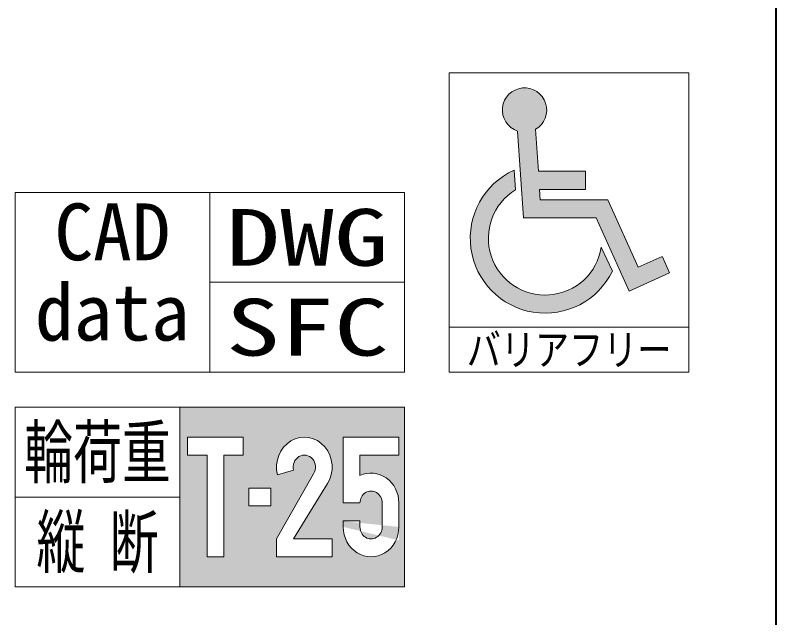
# Model space of a CAD drawing. Units: millimetres at full size; details may follow other scales. Extents: x -5959 to -1759, y 1019 to 6959.
# Drawn here: x -2467 to -1959, y 3116 to 3518 of the extents above; entities that cross this region are included whole.
import ezdxf
from ezdxf.enums import TextEntityAlignment as Align

# ---------------------------------------------------------------- set-up
doc = ezdxf.new("R2010")
doc.units = ezdxf.units.MM
doc.header["$LTSCALE"] = 10
doc.layers.add('0_2', color=7, linetype='Continuous', lineweight=13)
doc.layers.add('図枠', color=7, linetype='Continuous', lineweight=5)
doc.styles.add('ＭＳ ゴシック', font='')
doc.styles.get('ＭＳ ゴシック').set_extended_font_data('MS Gothic')

msp = doc.modelspace()

# ---------------------------------------------------------------- hatches: boundary and pattern name
at = {"layer": '0_2'}
for points in [[(-2057.39, 3334.1), (-2030.27, 3346.32), (-2035.24, 3357.34), (-2051.34, 3350.08), (-2071.62, 3395.08), (-2116.67, 3395.08), (-2117.13, 3402.06), (-2086.49, 3402.06), (-2086.49, 3414.14), (-2117.94, 3414.14), (-2119.82, 3442.28, 0.8089), (-2128.65, 3469.83, 0.8089), (-2131.85, 3441.07), (-2127.97, 3382.99), (-2079.43, 3382.99)], [(-2068.39, 3347.52), (-2075.93, 3363.42, -0.5467), (-2134.46, 3337.83, -0.5467), (-2133.3, 3401.71), (-2134.2, 3414.91, 0.51922), (-2149.2, 3334.43, 0.51922)]]:
    msp.add_hatch(color=256, dxfattribs=at).paths.add_polyline_path(points)
h = msp.add_hatch(color=256, dxfattribs=at)
h.paths.add_polyline_path([(-2357.42, 3256.54), (-2357.42, 3136.54), (-2207.42, 3136.54), (-2207.42, 3256.54)])
h.paths.add_polyline_path([(-2315.13, 3236.54), (-2315.13, 3224.54), (-2328.13, 3224.54), (-2328.13, 3156.54), (-2339.27, 3156.54), (-2339.27, 3224.54), (-2352.27, 3224.54), (-2352.27, 3236.54)], flags=16)
edge = h.paths.add_edge_path(flags=16)
edge.add_ellipse((-2274.27, 3216.54), major_axis=(0, 20), ratio=0.928571, start_angle=-125.4564, end_angle=106.0961, ccw=False)
edge.add_line((-2258.78, 3205.51), (-2281.48, 3168.54))
edge.add_line((-2281.48, 3168.54), (-2255.7, 3168.54))
edge.add_line((-2255.7, 3168.54), (-2255.7, 3156.54))
edge.add_line((-2255.7, 3156.54), (-2292.84, 3156.54))
edge.add_line((-2292.84, 3156.54), (-2292.84, 3168.54))
edge.add_line((-2292.84, 3168.54), (-2268.08, 3212.13))
edge.add_ellipse((-2274.27, 3216.54), major_axis=(0, 8), ratio=0.928571, start_angle=-125.4564, end_angle=106.0961)
edge.add_line((-2281.45, 3214.47), (-2292.21, 3211.37))
h.paths.add_polyline_path([(-2296.56, 3202.54), (-2296.56, 3190.54), (-2311.42, 3190.54), (-2311.42, 3202.54)], flags=16)
edge = h.paths.add_edge_path(flags=16)
edge.add_line((-2248.27, 3236.54), (-2211.13, 3236.54))
edge.add_line((-2211.13, 3236.54), (-2211.13, 3224.54))
edge.add_line((-2211.13, 3224.54), (-2237.13, 3224.54))
edge.add_line((-2237.13, 3224.54), (-2237.13, 3210.87))
edge.add_ellipse((-2229.7, 3192.54), major_axis=(0, 20), ratio=0.928571, start_angle=-90, end_angle=22.0608, ccw=False)
edge.add_line((-2211.13, 3192.54), (-2211.13, 3167.56))
edge.add_ellipse((-2229.7, 3176.54), major_axis=(0, 20), ratio=0.928571, start_angle=90, end_angle=-90, ccw=False)
edge.add_line((-2249.48, 3180.54), (-2237.13, 3180.54))
edge.add_line((-2237.13, 3180.54), (-2237.13, 3176.54))
edge.add_ellipse((-2229.7, 3176.54), major_axis=(0, 8), ratio=0.928571, start_angle=90, end_angle=-90)
edge.add_line((-2222.27, 3176.54), (-2222.27, 3192.54))
edge.add_ellipse((-2229.7, 3192.54), major_axis=(0, 8), ratio=0.928571, start_angle=-90, end_angle=90)
edge.add_line((-2237.13, 3192.54), (-2248.27, 3192.54))
edge.add_line((-2248.27, 3192.54), (-2248.27, 3236.54))

# ---------------------------------------------------------------- linework, layer by layer
for p, q in [((-2177.42, 3279.99), (-2177.42, 3479.99)), ((-2177.42, 3479.99), (-2017.42, 3479.99)), ((-2017.42, 3279.99), (-2017.42, 3479.99)), ((-2133.3, 3401.71), (-2134.2, 3414.91)), ((-2467.42, 3399.99), (-2207.42, 3399.99)), ((-2467.42, 3399.99), (-2467.42, 3279.99)), ((-2337.42, 3399.99), (-2337.42, 3279.99)), ((-2207.42, 3399.99), (-2207.42, 3279.99)), ((-2068.39, 3347.52), (-2075.93, 3363.42)), ((-2337.42, 3339.99), (-2207.42, 3339.99)), ((-2177.42, 3309.99), (-2017.42, 3309.99)), ((-2467.42, 3279.99), (-2207.42, 3279.99)), ((-2177.42, 3279.99), (-2017.42, 3279.99)), ((-2467.42, 3256.54), (-2207.42, 3256.54)), ((-2467.42, 3256.54), (-2467.42, 3136.54)), ((-2357.42, 3256.54), (-2357.42, 3136.54)), ((-2207.42, 3256.54), (-2207.42, 3136.54)), ((-2352.27, 3236.54), (-2315.13, 3236.54)), ((-2352.27, 3236.54), (-2352.27, 3224.54)), ((-2315.13, 3236.54), (-2315.13, 3224.54)), ((-2248.27, 3236.54), (-2211.13, 3236.54)), ((-2248.27, 3192.54), (-2248.27, 3236.54)), ((-2211.13, 3224.54), (-2211.13, 3236.54)), ((-2352.27, 3224.54), (-2339.27, 3224.54)), ((-2339.27, 3224.54), (-2339.27, 3156.54)), ((-2328.13, 3224.54), (-2328.13, 3156.54)), ((-2328.13, 3224.54), (-2315.13, 3224.54)), ((-2237.13, 3224.54), (-2211.13, 3224.54)), ((-2237.13, 3210.87), (-2237.13, 3224.54)), ((-2268.08, 3212.13), (-2292.84, 3168.54)), ((-2281.45, 3214.47), (-2292.21, 3211.37)), ((-2311.42, 3202.54), (-2296.56, 3202.54)), ((-2311.42, 3190.54), (-2311.42, 3202.54)), ((-2296.56, 3202.54), (-2296.56, 3190.54)), ((-2281.48, 3168.54), (-2258.78, 3205.51)), ((-2467.42, 3196.54), (-2357.42, 3196.54)), ((-2248.27, 3192.54), (-2237.13, 3192.54)), ((-2222.27, 3192.54), (-2222.27, 3176.54)), ((-2211.13, 3192.54), (-2211.13, 3176.54)), ((-2296.56, 3190.54), (-2311.42, 3190.54)), ((-2248.27, 3180.54), (-2237.13, 3180.54)), ((-2248.27, 3176.54), (-2248.27, 3180.54)), ((-2237.13, 3176.54), (-2237.13, 3180.54)), ((-2292.84, 3168.54), (-2292.84, 3156.54)), ((-2281.48, 3168.54), (-2255.7, 3168.54)), ((-2255.7, 3168.54), (-2255.7, 3156.54)), ((-2339.27, 3156.54), (-2328.13, 3156.54)), ((-2292.84, 3156.54), (-2255.7, 3156.54)), ((-2467.42, 3136.54), (-2207.42, 3136.54))]:
    msp.add_line(p, q, dxfattribs=at)
for points in [[(-2131.85, 3441.07), (-2127.97, 3382.99), (-2079.43, 3382.99), (-2057.39, 3334.1), (-2030.27, 3346.32), (-2035.1, 3357.04)], [(-2035.24, 3357.34), (-2051.34, 3350.08), (-2071.62, 3395.08), (-2116.67, 3395.08), (-2117.13, 3402.06), (-2086.49, 3402.06), (-2086.49, 3414.14), (-2117.94, 3414.14), (-2119.82, 3442.28)]]:
    msp.add_lwpolyline(points, dxfattribs=at)
for centre, radius, start, end in [((-2127.18, 3455.11), 14.79, 299.8276, 251.5824), ((-2113.4, 3369.4), 50.04, 114.5666, 334.0795), ((-2113.4, 3369.4), 37.95, 121.6233, 350.9477)]:
    msp.add_arc(centre, radius, start, end, dxfattribs=at)
for centre, major_axis, start_param, end_param in [((-2274.27, 3216.54), (0, 20), 4.128127, 8.115781), ((-2274.27, 3216.54), (0, 8), 4.128127, 8.115781), ((-2229.7, 3192.54), (0, 20), 4.712389, 6.694702), ((-2229.7, 3192.54), (0, 8), 4.712389, 7.853982), ((-2229.7, 3176.54), (0, 20), 1.570796, 4.712389), ((-2229.7, 3176.54), (0, 8), 1.570796, 4.712389)]:
    msp.add_ellipse(centre, major_axis=major_axis, ratio=0.928571, start_param=start_param, end_param=end_param, dxfattribs=at)
at = {"layer": '図枠', "lineweight": 40}
msp.add_line((-1959.34, 6758.62), (-1959.34, 1218.62), dxfattribs=at)

# ---------------------------------------------------------------- texts
at = {"layer": '0_2', "style": 'ＭＳ ゴシック'}
for s, p in [('CAD', (-2441.27, 3392.69)), ('data', (-2454.22, 3339.09))]:
    msp.add_text(s, height=37.98, dxfattribs=at).set_placement(p, align=Align.TOP_LEFT)
for s, height, width, p in [('DWG', 37.98, 1.4, (-2272.42, 3369.99)), ('SFC', 37.98, 1.4, (-2272.42, 3309.99)), ('バリアフリー', 20.89, 0.8, (-2097.42, 3294.99)), ('輪荷重', 34.18, 0.7, (-2412.42, 3226.54)), ('縦 断', 34.18, 0.7, (-2412.42, 3166.54))]:
    msp.add_text(s, height=height, dxfattribs=dict(at, width=width)).set_placement(p, align=Align.MIDDLE_CENTER)

doc.saveas('drawing.dxf')
